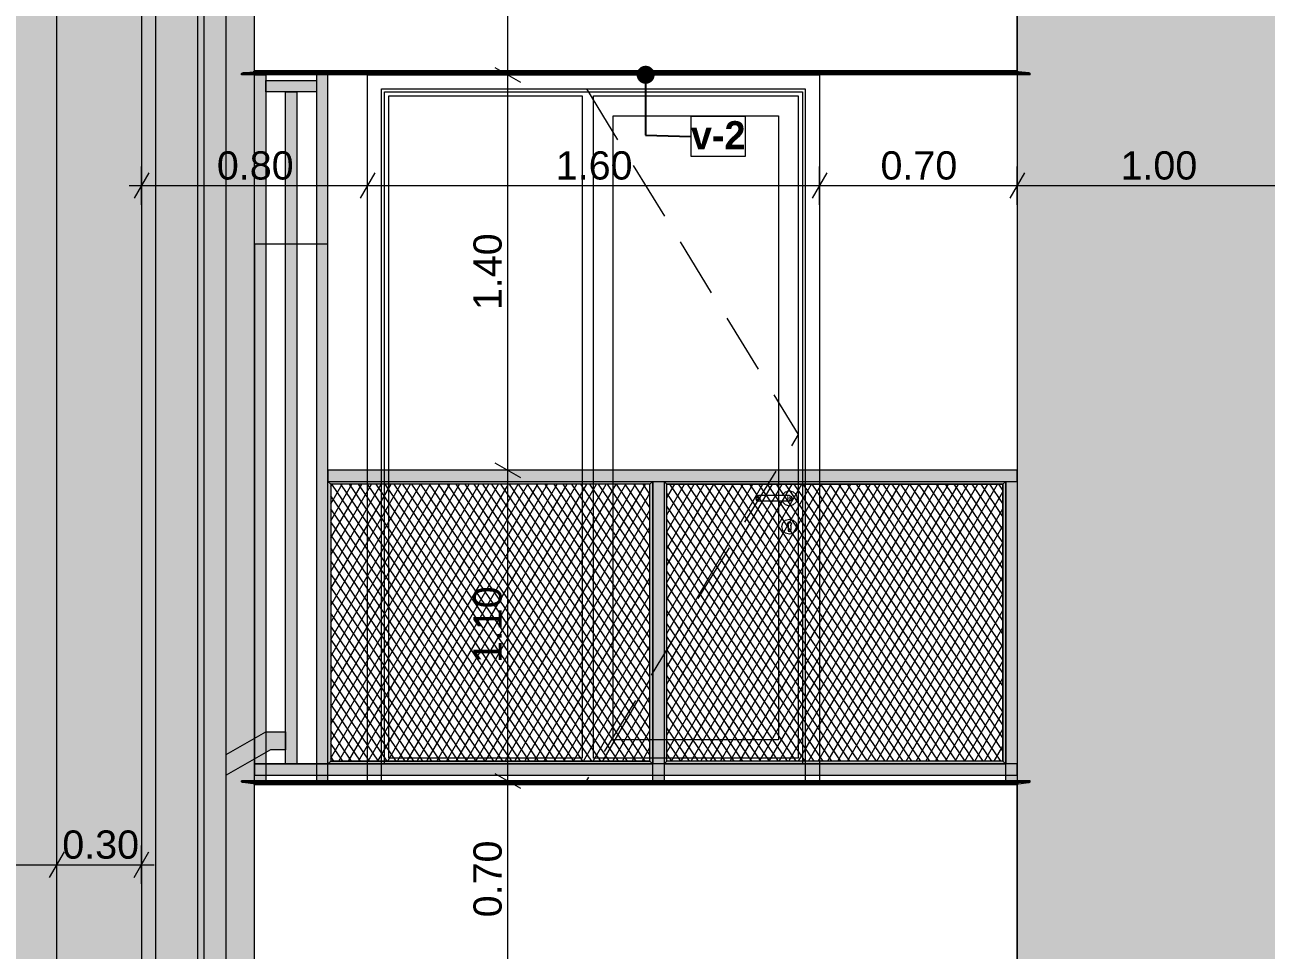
# Model space of a CAD drawing. Header units: millimetres. Extents: x 475206255 to 476720147, y 4620882299 to 4621447368.
# Drawn here: x 475474672 to 475479067, y 4621134145 to 4621137422 of the extents above; entities that cross this region are included whole.
import ezdxf

# ---------------------------------------------------------------- set-up
doc = ezdxf.new("R2010")
doc.units = ezdxf.units.MM
doc.header["$MEASUREMENT"] = 0
doc.set_wipeout_variables(frame=1)
doc.linetypes.add('Hidden Line', pattern=[317.5, 211.666667, -105.833333])
for name, color, linetype, lineweight in [('0_Pen_No__250_Pen_No__255', 255, 'Continuous', 0), ('0_Pen_No__250_Pen_No__7', 7, 'Continuous', 0), ('2D Drafting - General_Pen_No__7_Pen_No__7', 7, 'Continuous', 0), ('Dimensioning - General_Pen_No__142', 142, 'Continuous', 0), ('New_2D Drafting - General_Pen_No__30_Pen_No__9_Pen_No__9_Pen_No__253', 252, 'Continuous', 0), ('New_2D Drafting - General_Pen_No__30_Pen_No__9_Pen_No__9_Pen_No__255', 255, 'Continuous', 0), ('New_2D Drafting - General_Pen_No__30_Pen_No__9_Pen_No__9_Pen_No__7', 7, 'Continuous', 0), ('New_2D Drafting - General_Pen_No__4', 7, 'Continuous', 0), ('New_2D Drafting - General_Pen_No__7', 7, 'Continuous', 0), ('New_Annotation - Label_Pen_No__1', 1, 'Continuous', 0), ('New_Structural - Bearing_Pen_No__250', 7, 'Continuous', 0), ('Structural - Bearing_Pen_No__250', 7, 'Continuous', 0), ('zoma_Pen_No__142', 142, 'Continuous', 0)]:
    doc.layers.add(name, color=color, linetype=linetype, lineweight=lineweight)
doc.layers.add('Dimensioning - General', color=7, linetype='Continuous')
doc.layers.add('zoma', color=7, linetype='Continuous')
doc.layers.add('New_2D Drafting - General_Pen_No__254', color=7, linetype='Continuous', lineweight=0, true_color=0xcccccc)
doc.styles.add('GENERATED_STYLE_2', font='arial.ttf')
doc.styles.add('GENERATED_STYLE_5', font='')
doc.styles.get('GENERATED_STYLE_5').set_extended_font_data('Avaza', bold=True)
doc.dimstyles.new('GENERATED_STYLE__1', dxfattribs={"dimtxt": 100, "dimasz": 68.640772, "dimexe": 0.18, "dimexo": 0.0625, "dimgap": 0, "dimtad": 1, "dimlfac": 0.001, "dimzin": 0, "dimdsep": 46, "dimtxsty": 'GENERATED_STYLE_2', "dimblk": 'ARROWHEAD_2', "dimblk1": 'ARROWHEAD_2', "dimblk2": 'ARROWHEAD_2', "dimcen": 0.09, "dimse1": 1, "dimse2": 1, "dimclrd": 142, "dimclre": 142, "dimclrt": 142, "dimadec": 0, "dimazin": 0, "dimtfac": 1, "dimtdec": 4, "dimtmove": 0, "dimatfit": 3, "dimfxl": 1, "dimtolj": 1, "dimtzin": 0, "dimarcsym": 0})
doc.dimstyles.new('GENERATED_STYLE__18', dxfattribs={"dimtxt": 100, "dimasz": 68.640772, "dimexe": 0.18, "dimexo": 0.0625, "dimgap": 0, "dimtad": 1, "dimtih": 1, "dimtoh": 1, "dimlfac": 0.001, "dimzin": 0, "dimdsep": 46, "dimtxsty": 'GENERATED_STYLE_2', "dimblk": 'ARROWHEAD_2', "dimblk1": 'ARROWHEAD_2', "dimblk2": 'ARROWHEAD_2', "dimcen": 0.09, "dimse1": 1, "dimse2": 1, "dimclrd": 142, "dimclre": 142, "dimclrt": 142, "dimadec": 0, "dimazin": 0, "dimtfac": 1, "dimtdec": 4, "dimtmove": 0, "dimatfit": 3, "dimfxl": 1, "dimtolj": 1, "dimtzin": 0, "dimarcsym": 0})
doc.dimstyles.new('GENERATED_STYLE__25', dxfattribs={"dimtxt": 200, "dimasz": 64.421331, "dimexe": 0.18, "dimexo": 3, "dimgap": 0, "dimtad": 1, "dimtih": 1, "dimtoh": 1, "dimlfac": 0.001, "dimzin": 0, "dimdsep": 46, "dimtxsty": 'GENERATED_STYLE_2', "dimblk": 'ARROWHEAD_2', "dimblk1": 'ARROWHEAD_2', "dimblk2": 'ARROWHEAD_2', "dimcen": 0.09, "dimclrd": 142, "dimclre": 142, "dimclrt": 142, "dimadec": 0, "dimazin": 0, "dimtfac": 1, "dimtdec": 4, "dimtmove": 2, "dimatfit": 3, "dimfxl": 1, "dimtolj": 1, "dimtzin": 0, "dimarcsym": 0})
doc.dimstyles.new('GENERATED_STYLE__3', dxfattribs={"dimtxt": 200, "dimasz": 64.421331, "dimexe": 0.18, "dimexo": 3, "dimgap": 0, "dimtad": 1, "dimtih": 1, "dimtoh": 1, "dimlfac": 0.001, "dimzin": 0, "dimdsep": 46, "dimtxsty": 'GENERATED_STYLE_2', "dimblk": 'ARROWHEAD_2', "dimblk1": 'ARROWHEAD_2', "dimblk2": 'ARROWHEAD_2', "dimcen": 0.09, "dimclrd": 142, "dimclre": 142, "dimclrt": 142, "dimadec": 0, "dimazin": 0, "dimtfac": 1, "dimtdec": 4, "dimtmove": 0, "dimatfit": 3, "dimfxl": 1, "dimtolj": 1, "dimtzin": 0, "dimarcsym": 0})
doc.dimstyles.new('GENERATED_STYLE__33', dxfattribs={"dimtxt": 0.18, "dimasz": 127.68, "dimexe": 0.18, "dimexo": 0.0625, "dimgap": 0, "dimtad": 0, "dimtih": 1, "dimtoh": 1, "dimdec": 4, "dimzin": 0, "dimdsep": 46, "dimcen": 0.09, "dimadec": 0, "dimazin": 0, "dimtfac": 1, "dimtdec": 4, "dimtmove": 0, "dimatfit": 3, "dimldrblk": 'ARROWHEAD_11', "dimfxl": 1, "dimtolj": 1, "dimtzin": 0, "dimarcsym": 0})
doc.dimstyles.new('GENERATED_STYLE__35', dxfattribs={"dimtxt": 100, "dimasz": 68.640772, "dimexe": 0.18, "dimexo": 0.0625, "dimgap": 0, "dimtad": 1, "dimtih": 1, "dimtoh": 1, "dimlfac": 0.001, "dimzin": 0, "dimdsep": 46, "dimtxsty": 'GENERATED_STYLE_2', "dimblk": 'ARROWHEAD_2', "dimblk1": 'ARROWHEAD_2', "dimblk2": 'ARROWHEAD_2', "dimcen": 0.09, "dimse1": 1, "dimse2": 1, "dimclrd": 142, "dimclre": 142, "dimclrt": 142, "dimadec": 0, "dimazin": 0, "dimtfac": 1, "dimtdec": 4, "dimtmove": 2, "dimatfit": 3, "dimfxl": 1, "dimtolj": 1, "dimtzin": 0, "dimarcsym": 0})
pattern_1 = [(0, (475826095.757, 4621095193.19), (0, 66.64), []), (90, (475826095.76, 4621095193.2), (-244.8, 0), [66.64, -66.64]), (90, (475826218.16, 4621095259.83), (-244.8, 0), [66.64, -66.64])]
pattern_2 = [(60, (475826095.757, 4621095193.19), (-25.980762, 15), []), (124.306619, (475826095.757, 4621095193.19), (23.8156986, 11.25), [])]

# ---------------------------------------------------------------- blocks, each defined once
blk = doc.blocks.new('*D577', base_point=(475826095.8, 4621095193.2))
at = {"layer": 'Dimensioning - General_Pen_No__142', "color": 142, "linetype": 'Continuous', "lineweight": 0, "transparency": 16777216}
for p, q in [((475483310.4, 4621134770.9), (475483400.7, 4621134718.8)), ((475483423.3, 4621134744.9), (475483287.8, 4621134744.9)), ((475483355.6, 4621134044.9), (475483355.6, 4621134744.9)), ((475483310.4, 4621134070.9), (475483400.7, 4621134018.8)), ((475483423.3, 4621134044.9), (475483287.8, 4621134044.9))]:
    blk.add_line(p, q, dxfattribs=at)
at = {"layer": 'Dimensioning - General_Pen_No__142', "color": 142, "lineweight": 0, "transparency": 16777216, "insert": (475483335.6, 4621134261.4), "char_height": 100, "attachment_point": 7, "rotation": 90, "style": 'GENERATED_STYLE_2'}
blk.add_mtext('\\A1;{\\pql;\\fArial|b0|i0|c204|p0;\\W1.000000;0.70}', dxfattribs=at)
blk = doc.blocks.new('ARROWHEAD_2')
at = {"color": 0, "linetype": 'Continuous', "lineweight": 0}
for p, q in [((-0.378, -0.655), (0.378, 0.655)), ((0, 0), (-1, 0))]:
    blk.add_line(p, q, dxfattribs=at)
blk = doc.blocks.new('*D578', base_point=(475826095.8, 4621095193.2))
at = {"layer": 'Dimensioning - General_Pen_No__142', "color": 142, "linetype": 'Continuous', "lineweight": 0, "transparency": 16777216}
for p, q in [((475483310.4, 4621137270.9), (475483400.7, 4621137218.8)), ((475483423.3, 4621137244.9), (475483287.8, 4621137244.9)), ((475483355.6, 4621134744.9), (475483355.6, 4621137244.9)), ((475483310.4, 4621134770.9), (475483400.7, 4621134718.8)), ((475483423.3, 4621134744.9), (475483287.8, 4621134744.9))]:
    blk.add_line(p, q, dxfattribs=at)
at = {"layer": 'Dimensioning - General_Pen_No__142', "color": 142, "lineweight": 0, "transparency": 16777216, "insert": (475483335.6, 4621135861.4), "char_height": 100, "attachment_point": 7, "rotation": 90, "style": 'GENERATED_STYLE_2'}
blk.add_mtext('\\A1;{\\pql;\\fArial|b0|i0|c204|p0;\\W1.000000;2.50}', dxfattribs=at)
blk = doc.blocks.new('*D579', base_point=(475826095.8, 4621095193.2))
at = {"layer": 'Dimensioning - General_Pen_No__142', "color": 142, "linetype": 'Continuous', "lineweight": 0, "transparency": 16777216}
for p, q in [((475483423.3, 4621137944.9), (475483287.8, 4621137944.9)), ((475483310.4, 4621137970.9), (475483400.7, 4621137918.8)), ((475483355.6, 4621137244.9), (475483355.6, 4621137944.9)), ((475483310.4, 4621137270.9), (475483400.7, 4621137218.8)), ((475483423.3, 4621137244.9), (475483287.8, 4621137244.9))]:
    blk.add_line(p, q, dxfattribs=at)
at = {"layer": 'Dimensioning - General_Pen_No__142', "color": 142, "lineweight": 0, "transparency": 16777216, "insert": (475483335.6, 4621137461.4), "char_height": 100, "attachment_point": 7, "rotation": 90, "style": 'GENERATED_STYLE_2'}
blk.add_mtext('\\A1;{\\pql;\\fArial|b0|i0|c204|p0;\\W1.000000;0.70}', dxfattribs=at)
blk = doc.blocks.new('*D1548', base_point=(475826095.8, 4621095193.2))
at = {"layer": 'zoma_Pen_No__142', "color": 142, "linetype": 'Continuous', "lineweight": 0, "transparency": 16777216}
for p, q in [((475474384.6, 4621128706.2), (475474384.6, 4621128833.3)), ((475474784.6, 4621128706.2), (475474784.6, 4621128833.3)), ((475474409, 4621128812.1), (475474360.1, 4621128727.4)), ((475474809, 4621128812.1), (475474760.1, 4621128727.4)), ((475474384.6, 4621128769.8), (475474784.6, 4621128769.8))]:
    blk.add_line(p, q, dxfattribs=at)
at = {"layer": 'zoma_Pen_No__142', "color": 142, "lineweight": 0, "transparency": 16777216, "insert": (475474667.7, 4621128866.9), "char_height": 200, "attachment_point": 7, "style": 'GENERATED_STYLE_2'}
blk.add_mtext('\\A1;{\\pql;\\fArial|b0|i0|c204|p0;\\W1.000000;0.30}', dxfattribs=at)
blk = doc.blocks.new('*D1549', base_point=(475826095.8, 4621095193.2))
at = {"layer": 'zoma_Pen_No__142', "color": 142, "linetype": 'Continuous', "lineweight": 0, "transparency": 16777216}
for p, q in [((475474784.6, 4621128706.2), (475474784.6, 4621128833.3)), ((475475084.6, 4621128706.2), (475475084.6, 4621128833.3)), ((475474809, 4621128812.1), (475474760.1, 4621128727.4)), ((475475109, 4621128812.1), (475475060.1, 4621128727.4)), ((475474784.6, 4621128769.8), (475475084.6, 4621128769.8))]:
    blk.add_line(p, q, dxfattribs=at)
blk = doc.blocks.new('*D1550', base_point=(475826095.8, 4621095193.2))
at = {"layer": 'zoma_Pen_No__142', "color": 142, "linetype": 'Continuous', "lineweight": 0, "transparency": 16777216}
for p, q in [((475475084.6, 4621128706.2), (475475084.6, 4621128833.3)), ((475475484.6, 4621128706.2), (475475484.6, 4621128833.3)), ((475475109, 4621128812.1), (475475060.1, 4621128727.4)), ((475475509.1, 4621128812.1), (475475460.2, 4621128727.4)), ((475475084.6, 4621128769.8), (475475484.6, 4621128769.8))]:
    blk.add_line(p, q, dxfattribs=at)
blk = doc.blocks.new('*D1551', base_point=(475826095.8, 4621095193.2))
at = {"layer": 'zoma_Pen_No__142', "color": 142, "linetype": 'Continuous', "lineweight": 0, "transparency": 16777216}
for p, q in [((475475484.6, 4621128706.2), (475475484.6, 4621128833.3)), ((475481584.6, 4621128706.2), (475481584.6, 4621128833.3)), ((475475509.1, 4621128812.1), (475475460.2, 4621128727.4)), ((475481609.1, 4621128812.1), (475481560.2, 4621128727.4)), ((475475484.6, 4621128769.8), (475481584.6, 4621128769.8))]:
    blk.add_line(p, q, dxfattribs=at)
at = {"layer": 'zoma_Pen_No__142', "color": 142, "lineweight": 0, "transparency": 16777216, "char_height": 200, "attachment_point": 7, "style": 'GENERATED_STYLE_2'}
for s, insert in [('\\A1;{\\pql;\\fArial|b0|i0|c204|p0;\\W1.000000;0.40}', (475475509.1, 4621128809.8)), ('\\A1;{\\pql;\\fArial|b0|i0|c204|p0;\\W1.000000;6.10}', (475478267.7, 4621128809.8)), ('\\A1;{\\pql;\\fArial|b0|i0|c204|p0;\\W1.000000;0.40}', (475481026.3, 4621128809.8))]:
    blk.add_mtext(s, dxfattribs=dict(at, insert=insert))
blk = doc.blocks.new('ARROWHEAD_11')
at = {"color": 0, "linetype": 'Continuous', "lineweight": 0}
blk.add_line((0, 0), (-1, 0), dxfattribs=at)
at = {"color": 0, "linetype": 'Continuous', "lineweight": 0, "const_width": 0.25, "flags": 128}
blk.add_lwpolyline([(-0.125, 0, 1), (0.125, 0, 1)], format="xyb", close=True, dxfattribs=at)
blk = doc.blocks.new('*D1926', base_point=(475826095.8, 4621095193.2))
at = {"layer": 'Dimensioning - General_Pen_No__142', "color": 142, "linetype": 'Continuous', "lineweight": 0, "transparency": 16777216}
for p, q in [((475474184.4, 4621134380), (475474184.4, 4621134515.4)), ((475474784.4, 4621134380), (475474784.4, 4621134515.4)), ((475474210.5, 4621134492.8), (475474158.3, 4621134402.5)), ((475474810.5, 4621134492.8), (475474758.3, 4621134402.5)), ((475474184.4, 4621134447.7), (475474784.4, 4621134447.7))]:
    blk.add_line(p, q, dxfattribs=at)
at = {"layer": 'Dimensioning - General_Pen_No__142', "color": 142, "lineweight": 0, "transparency": 16777216, "insert": (475474350.9, 4621134467.7), "char_height": 100, "attachment_point": 7, "style": 'GENERATED_STYLE_2'}
blk.add_mtext('\\A1;{\\pql;\\fArial|b0|i0|c204|p0;\\W1.000000;0.60}', dxfattribs=at)
blk = doc.blocks.new('*D1927', base_point=(475826095.8, 4621095193.2))
at = {"layer": 'Dimensioning - General_Pen_No__142', "color": 142, "linetype": 'Continuous', "lineweight": 0, "transparency": 16777216}
for p, q in [((475474784.4, 4621134380), (475474784.4, 4621134515.4)), ((475475085, 4621134380), (475475085, 4621134515.4)), ((475474810.5, 4621134492.8), (475474758.3, 4621134402.5)), ((475475058.9, 4621134402.5), (475475111, 4621134492.8)), ((475474784.4, 4621134447.7), (475475085, 4621134447.7)), ((475475085, 4621134447.7), (475475129.1, 4621134447.7))]:
    blk.add_line(p, q, dxfattribs=at)
at = {"layer": 'Dimensioning - General_Pen_No__142', "color": 142, "lineweight": 0, "transparency": 16777216, "insert": (475474804.2, 4621134467.7), "char_height": 100, "attachment_point": 7, "style": 'GENERATED_STYLE_2'}
blk.add_mtext('\\A1;{\\pql;\\fArial|b0|i0|c204|p0;\\W1.000000;0.30}', dxfattribs=at)
blk = doc.blocks.new('*D1954', base_point=(475826095.8, 4621095193.2))
at = {"layer": 'Dimensioning - General_Pen_No__142', "color": 142, "linetype": 'Continuous', "lineweight": 0, "transparency": 16777216}
for p, q in [((475476336.4, 4621134771), (475476426.7, 4621134718.8)), ((475476449.3, 4621134744.9), (475476313.8, 4621134744.9)), ((475476381.5, 4621134044.9), (475476381.5, 4621134744.9)), ((475476336.4, 4621134071), (475476426.7, 4621134018.9)), ((475476449.3, 4621134044.9), (475476313.8, 4621134044.9))]:
    blk.add_line(p, q, dxfattribs=at)
at = {"layer": 'Dimensioning - General_Pen_No__142', "color": 142, "lineweight": 0, "transparency": 16777216, "insert": (475476361.5, 4621134261.5), "char_height": 100, "attachment_point": 7, "rotation": 90, "style": 'GENERATED_STYLE_2'}
blk.add_mtext('\\A1;{\\pql;\\fArial|b0|i0|c204|p0;\\W1.000000;0.70}', dxfattribs=at)
blk = doc.blocks.new('*D1955', base_point=(475826095.8, 4621095193.2))
at = {"layer": 'Dimensioning - General_Pen_No__142', "color": 142, "linetype": 'Continuous', "lineweight": 0, "transparency": 16777216}
for p, q in [((475476336.4, 4621135871), (475476426.7, 4621135818.9)), ((475476449.3, 4621135844.9), (475476313.8, 4621135844.9)), ((475476381.5, 4621134744.9), (475476381.5, 4621135844.9)), ((475476336.4, 4621134771), (475476426.7, 4621134718.8)), ((475476449.3, 4621134744.9), (475476313.8, 4621134744.9))]:
    blk.add_line(p, q, dxfattribs=at)
at = {"layer": 'Dimensioning - General_Pen_No__142', "color": 142, "lineweight": 0, "transparency": 16777216, "insert": (475476361.5, 4621135161.5), "char_height": 100, "attachment_point": 7, "rotation": 90, "style": 'GENERATED_STYLE_2'}
blk.add_mtext('\\A1;{\\pql;\\fArial|b0|i0|c204|p0;\\W1.000000;1.10}', dxfattribs=at)
blk = doc.blocks.new('*D1956', base_point=(475826095.8, 4621095193.2))
at = {"layer": 'Dimensioning - General_Pen_No__142', "color": 142, "linetype": 'Continuous', "lineweight": 0, "transparency": 16777216}
for p, q in [((475476336.4, 4621137271), (475476426.7, 4621137218.9)), ((475476449.3, 4621137244.9), (475476313.8, 4621137244.9)), ((475476381.5, 4621135844.9), (475476381.5, 4621137244.9)), ((475476336.4, 4621135871), (475476426.7, 4621135818.9)), ((475476449.3, 4621135844.9), (475476313.8, 4621135844.9))]:
    blk.add_line(p, q, dxfattribs=at)
at = {"layer": 'Dimensioning - General_Pen_No__142', "color": 142, "lineweight": 0, "transparency": 16777216, "insert": (475476361.5, 4621136411.5), "char_height": 100, "attachment_point": 7, "rotation": 90, "style": 'GENERATED_STYLE_2'}
blk.add_mtext('\\A1;{\\pql;\\fArial|b0|i0|c204|p0;\\W1.000000;1.40}', dxfattribs=at)
blk = doc.blocks.new('*D1957', base_point=(475826095.8, 4621095193.2))
at = {"layer": 'Dimensioning - General_Pen_No__142', "color": 142, "linetype": 'Continuous', "lineweight": 0, "transparency": 16777216}
for p, q in [((475476449.3, 4621137944.9), (475476313.8, 4621137944.9)), ((475476336.4, 4621137971), (475476426.7, 4621137918.8)), ((475476381.5, 4621137244.9), (475476381.5, 4621137944.9)), ((475476336.4, 4621137271), (475476426.7, 4621137218.9)), ((475476449.3, 4621137244.9), (475476313.8, 4621137244.9))]:
    blk.add_line(p, q, dxfattribs=at)
at = {"layer": 'Dimensioning - General_Pen_No__142', "color": 142, "lineweight": 0, "transparency": 16777216, "insert": (475476361.5, 4621137461.5), "char_height": 100, "attachment_point": 7, "rotation": 90, "style": 'GENERATED_STYLE_2'}
blk.add_mtext('\\A1;{\\pql;\\fArial|b0|i0|c204|p0;\\W1.000000;0.70}', dxfattribs=at)
blk = doc.blocks.new('*D2481', base_point=(475826095.8, 4621095193.2))
at = {"layer": 'Dimensioning - General_Pen_No__142', "color": 142, "linetype": 'Continuous', "lineweight": 0, "transparency": 16777216}
for p, q in [((475475085, 4621136784.8), (475475085, 4621136920.3)), ((475475885.1, 4621136784.8), (475475885.1, 4621136920.3)), ((475475111.1, 4621136897.7), (475475058.9, 4621136807.4)), ((475475911.2, 4621136897.7), (475475859.1, 4621136807.4)), ((475475040.8, 4621136852.5), (475475085, 4621136852.5)), ((475475085, 4621136852.5), (475475885.1, 4621136852.5))]:
    blk.add_line(p, q, dxfattribs=at)
at = {"layer": 'Dimensioning - General_Pen_No__142', "color": 142, "lineweight": 0, "transparency": 16777216, "insert": (475475351.6, 4621136872.5), "char_height": 100, "attachment_point": 7, "style": 'GENERATED_STYLE_2'}
blk.add_mtext('\\A1;{\\pql;\\fArial|b0|i0|c204|p0;\\W1.000000;0.80}', dxfattribs=at)
blk = doc.blocks.new('*D2482', base_point=(475826095.8, 4621095193.2))
at = {"layer": 'Dimensioning - General_Pen_No__142', "color": 142, "linetype": 'Continuous', "lineweight": 0, "transparency": 16777216}
for p, q in [((475475885.1, 4621136784.8), (475475885.1, 4621136920.3)), ((475477485.1, 4621136784.8), (475477485.1, 4621136920.3)), ((475475911.2, 4621136897.7), (475475859.1, 4621136807.4)), ((475477511.2, 4621136897.7), (475477459.1, 4621136807.4)), ((475475885.1, 4621136852.5), (475477485.1, 4621136852.5))]:
    blk.add_line(p, q, dxfattribs=at)
at = {"layer": 'Dimensioning - General_Pen_No__142', "color": 142, "lineweight": 0, "transparency": 16777216, "insert": (475476551.7, 4621136872.5), "char_height": 100, "attachment_point": 7, "style": 'GENERATED_STYLE_2'}
blk.add_mtext('\\A1;{\\pql;\\fArial|b0|i0|c204|p0;\\W1.000000;1.60}', dxfattribs=at)
blk = doc.blocks.new('*D2483', base_point=(475826095.8, 4621095193.2))
at = {"layer": 'Dimensioning - General_Pen_No__142', "color": 142, "linetype": 'Continuous', "lineweight": 0, "transparency": 16777216}
for p, q in [((475477485.1, 4621136784.8), (475477485.1, 4621136920.3)), ((475478185.2, 4621136784.8), (475478185.2, 4621136920.3)), ((475477511.2, 4621136897.7), (475477459.1, 4621136807.4)), ((475478211.2, 4621136897.7), (475478159.1, 4621136807.4)), ((475477485.1, 4621136852.5), (475478185.2, 4621136852.5))]:
    blk.add_line(p, q, dxfattribs=at)
at = {"layer": 'Dimensioning - General_Pen_No__142', "color": 142, "lineweight": 0, "transparency": 16777216, "insert": (475477701.7, 4621136872.5), "char_height": 100, "attachment_point": 7, "style": 'GENERATED_STYLE_2'}
blk.add_mtext('\\A1;{\\pql;\\fArial|b0|i0|c204|p0;\\W1.000000;0.70}', dxfattribs=at)
blk = doc.blocks.new('*D2484', base_point=(475826095.8, 4621095193.2))
at = {"layer": 'Dimensioning - General_Pen_No__142', "color": 142, "linetype": 'Continuous', "lineweight": 0, "transparency": 16777216}
for p, q in [((475478185.2, 4621136784.8), (475478185.2, 4621136920.3)), ((475479184.8, 4621136784.8), (475479184.8, 4621136920.3)), ((475478211.2, 4621136897.7), (475478159.1, 4621136807.4)), ((475479210.9, 4621136897.7), (475479158.7, 4621136807.4)), ((475478185.2, 4621136852.5), (475479184.8, 4621136852.5))]:
    blk.add_line(p, q, dxfattribs=at)
at = {"layer": 'Dimensioning - General_Pen_No__142', "color": 142, "lineweight": 0, "transparency": 16777216, "insert": (475478551.5, 4621136872.5), "char_height": 100, "attachment_point": 7, "style": 'GENERATED_STYLE_2'}
blk.add_mtext('\\A1;{\\pql;\\fArial|b0|i0|c204|p0;\\W1.000000;1.00}', dxfattribs=at)

msp = doc.modelspace()

# ---------------------------------------------------------------- hatches: boundary and pattern name
at = {"layer": '0_Pen_No__250_Pen_No__255', "linetype": 'Continuous', "lineweight": 0, "true_color": 0x3f3f3f}
for points in [[(475475304.881, 4621131444.865), (475475384.881, 4621131444.865), (475475384.881, 4621141237.916), (475475304.881, 4621141237.916)], [(475475384.881, 4621134764.412), (475475384.881, 4621134837.916), (475475524.881, 4621134918.828), (475475594.881, 4621134918.828), (475475594.881, 4621134854.828), (475475541.325, 4621134854.828)]]:
    msp.add_hatch(color=250, dxfattribs=at).paths.add_polyline_path(points)
at = {"layer": 'New_2D Drafting - General_Pen_No__254', "linetype": 'Continuous', "lineweight": 0, "true_color": 0x999999}
msp.add_hatch(color=253, dxfattribs=at).paths.add_polyline_path([(475475084.96, 4621131444.865), (475474784.805, 4621131444.865), (475474784.805, 4621144744.467), (475475084.96, 4621144744.467)])
at = {"layer": 'New_2D Drafting - General_Pen_No__30_Pen_No__9_Pen_No__9_Pen_No__253', "linetype": 'Continuous', "lineweight": 0}
h = msp.add_hatch(dxfattribs=at)
h.set_pattern_fill('BRICK___RUNNING_BOND', color=252, style=0, pattern_type=2)
h.set_pattern_definition(pattern_1)
h.paths.add_polyline_path([(475468284.453, 4621132544.873), (475468284.453, 4621132444.873), (475474784.805, 4621132444.873), (475474784.805, 4621145744.467), (475468284.453, 4621145744.467)])
h.paths.add_polyline_path([(475470833.669, 4621141864.899), (475469033.669, 4621141864.899), (475469033.669, 4621142144.899), (475469134.703, 4621142144.899), (475469134.703, 4621144644.905), (475470734.703, 4621144644.905), (475470734.703, 4621142144.899), (475470833.669, 4621142144.899)], flags=0)
h.paths.add_polyline_path([(475469033.669, 4621135744.899), (475469033.669, 4621135464.899), (475469134.703, 4621135464.899), (475470734.703, 4621135464.899), (475470833.669, 4621135464.899), (475470833.669, 4621135744.899), (475470734.703, 4621135744.899), (475470734.703, 4621138244.91), (475469134.703, 4621138244.91), (475469134.703, 4621135744.899)], flags=0)
h.paths.add_polyline_path([(475469134.703, 4621138664.899), (475470734.703, 4621138664.899), (475470833.669, 4621138664.899), (475470833.669, 4621138944.899), (475470734.703, 4621138944.899), (475470734.703, 4621141444.911), (475469134.703, 4621141444.911), (475469134.703, 4621138944.899), (475469033.669, 4621138944.899), (475469033.669, 4621138664.899)], flags=0)
h.paths.add_polyline_path([(475469080.654, 4621135044.91), (475469080.654, 4621133444.91), (475470680.654, 4621133444.91), (475470680.654, 4621135044.91)], flags=0)
h.paths.add_polyline_path([(475471684.228, 4621145344.917), (475474384.884, 4621145344.917), (475474384.884, 4621133644.895), (475471684.228, 4621133644.895)], flags=0)
h = msp.add_hatch(dxfattribs=at)
h.set_pattern_fill('BRICK___RUNNING_BOND', color=252, style=0, pattern_type=2)
h.set_pattern_definition(pattern_1)
h.paths.add_polyline_path([(475481584.934, 4621144744.467), (475475084.96, 4621144744.467), (475475084.96, 4621131444.865), (475478185.159, 4621131444.865), (475481584.934, 4621131444.865)])
h.paths.add_polyline_path([(475475484.806, 4621132644.895), (475475484.806, 4621144344.917), (475478185.159, 4621144344.917), (475478185.159, 4621132644.895)], flags=0)
h.paths.add_polyline_path([(475479184.799, 4621140444.923), (475479184.799, 4621138844.923), (475480784.799, 4621138844.923), (475480784.799, 4621140444.923)], flags=0)
h.paths.add_polyline_path([(475480784.799, 4621132444.91), (475480784.799, 4621134044.91), (475479184.799, 4621134044.91), (475479184.799, 4621132444.91)], flags=0)
h.paths.add_polyline_path([(475479184.799, 4621137244.923), (475479184.799, 4621135644.923), (475480784.799, 4621135644.923), (475480784.799, 4621137244.923)], flags=0)
h.paths.add_polyline_path([(475480784.799, 4621142044.923), (475480784.799, 4621143644.923), (475479184.799, 4621143644.923), (475479184.799, 4621142044.923)], flags=0)
at = {"layer": 'New_2D Drafting - General_Pen_No__30_Pen_No__9_Pen_No__9_Pen_No__255', "linetype": 'Continuous', "lineweight": 0}
for points in [[(475475284.558, 4621144044.664), (475475134.558, 4621144044.664), (475475134.571, 4621131444.865), (475475284.571, 4621131444.865)], [(475475524.881, 4621137244.923), (475475524.881, 4621134744.917), (475475484.881, 4621134744.917), (475475484.881, 4621137244.923)], [(475475744.881, 4621137244.911), (475475704.881, 4621137244.911), (475475704.881, 4621134744.917), (475475744.881, 4621134744.917)], [(475475704.881, 4621137224.911), (475475704.881, 4621137184.824), (475475524.881, 4621137184.824), (475475524.881, 4621137224.911)], [(475475634.881, 4621137184.824), (475475634.881, 4621134804.943), (475475594.881, 4621134804.943), (475475594.881, 4621137184.824)], [(475478185.135, 4621135804.945), (475478185.135, 4621135844.945), (475475744.881, 4621135844.945), (475475744.881, 4621135804.945)], [(475475754.968, 4621135794.945), (475475744.881, 4621135804.945), (475476895.135, 4621135804.945), (475476885.135, 4621135794.945)], [(475475744.881, 4621135804.945), (475475754.968, 4621135794.945), (475475754.968, 4621134814.917), (475475744.881, 4621134804.943)], [(475476895.135, 4621134804.943), (475476885.135, 4621134814.943), (475476885.135, 4621135794.971), (475476895.135, 4621135804.971)], [(475476935.135, 4621134744.917), (475476895.135, 4621134744.917), (475476895.135, 4621135804.945), (475476935.135, 4621135804.945)], [(475476935.135, 4621134804.917), (475476945.135, 4621134814.917), (475476945.135, 4621135794.945), (475476935.135, 4621135804.945)], [(475476945.135, 4621135794.945), (475476935.135, 4621135804.945), (475478145.135, 4621135804.945), (475478135.135, 4621135794.945)], [(475478145.135, 4621134804.917), (475478135.135, 4621134814.917), (475478135.135, 4621135794.945), (475478145.135, 4621135804.945)], [(475478185.135, 4621134744.951), (475478145.135, 4621134744.951), (475478145.135, 4621135804.945), (475478185.135, 4621135804.945)], [(475475754.947, 4621134814.929), (475475744.848, 4621134804.943), (475476895.109, 4621134804.943), (475476885.102, 4621134814.95)], [(475476945.161, 4621134814.943), (475476935.161, 4621134804.943), (475478145.135, 4621134804.943), (475478135.135, 4621134814.943)], [(475478185.135, 4621134764.943), (475478185.135, 4621134804.943), (475475484.881, 4621134804.943), (475475484.881, 4621134764.943)]]:
    msp.add_hatch(color=255, dxfattribs=at).paths.add_polyline_path(points)
at = {"layer": 'New_2D Drafting - General_Pen_No__7', "linetype": 'Continuous', "lineweight": 0}
h = msp.add_hatch(dxfattribs=at)
h.set_pattern_fill('BATT_INSULATION', style=0, pattern_type=2)
h.set_pattern_definition(pattern_2)
h.paths.add_polyline_path([(475476885.135, 4621135794.945), (475475754.968, 4621135794.945), (475475754.968, 4621134814.95), (475476885.135, 4621134814.95)])
h = msp.add_hatch(dxfattribs=at)
h.set_pattern_fill('BATT_INSULATION', style=0, pattern_type=2)
h.set_pattern_definition(pattern_2)
h.paths.add_polyline_path([(475478135.135, 4621134814.943), (475476945.135, 4621134814.943), (475476945.135, 4621135794.945), (475478135.135, 4621135794.945)])

# ---------------------------------------------------------------- linework, layer by layer
at = {"layer": '0_Pen_No__250_Pen_No__7', "color": 7, "linetype": 'Continuous', "lineweight": 0, "flags": 128}
for points in [[(475475304.881, 4621131444.865), (475475384.881, 4621131444.865), (475475384.881, 4621141237.916), (475475304.881, 4621141237.916)], [(475475384.881, 4621134764.412), (475475384.881, 4621134837.916), (475475524.881, 4621134918.828), (475475594.881, 4621134918.828), (475475594.881, 4621134854.828), (475475541.325, 4621134854.828)]]:
    msp.add_lwpolyline(points, close=True, dxfattribs=at)
at = {"layer": '2D Drafting - General_Pen_No__7_Pen_No__7', "color": 7, "linetype": 'Continuous', "lineweight": 0, "flags": 128}
for points in [[(475477481.008, 4621134744.911), (475475885.125, 4621134744.916), (475475885.133, 4621137244.916), (475477485.133, 4621137244.911)], [(475477485.133, 4621137244.911), (475477485.125, 4621134744.911), (475477481.008, 4621134744.911)]]:
    msp.add_lwpolyline(points, dxfattribs=at)
for points in [[(475475935.133, 4621137194.915), (475477435.133, 4621137194.91), (475477435.125, 4621134744.911), (475475935.125, 4621134744.918)], [(475475945.133, 4621137184.915), (475477425.133, 4621137184.91), (475477425.125, 4621134804.912), (475475945.125, 4621134804.918)], [(475475960.133, 4621137169.915), (475476645.133, 4621137169.913), (475476645.125, 4621134824.915), (475475960.125, 4621134824.918)], [(475476685.129, 4621137169.913), (475477410.133, 4621137169.91), (475477410.125, 4621134824.913), (475476685.125, 4621134824.915)], [(475476755.133, 4621137099.912), (475477340.133, 4621137099.91), (475477340.125, 4621134889.913), (475476755.125, 4621134889.915)]]:
    msp.add_lwpolyline(points, close=True, dxfattribs=at)
at = {"layer": '2D Drafting - General_Pen_No__7_Pen_No__7', "color": 7, "linetype": 'Hidden Line', "lineweight": 0, "flags": 128}
msp.add_lwpolyline([(475476660.133, 4621137194.913), (475477410.129, 4621135970.787), (475476660.901, 4621134746.198)], dxfattribs=at)
at = {"layer": 'New_2D Drafting - General_Pen_No__30_Pen_No__9_Pen_No__9_Pen_No__7', "color": 7, "linetype": 'Continuous', "lineweight": 0, "flags": 128}
for points in [[(475468284.453, 4621132544.873), (475468284.453, 4621132444.873), (475474784.805, 4621132444.873), (475474784.805, 4621145744.467), (475468284.453, 4621145744.467)], [(475481584.934, 4621144744.467), (475475084.96, 4621144744.467), (475475084.96, 4621131444.865), (475478185.159, 4621131444.865), (475481584.934, 4621131444.865)], [(475475484.806, 4621132644.895), (475475484.806, 4621144344.917), (475478185.159, 4621144344.917), (475478185.159, 4621132644.895)], [(475475284.558, 4621144044.664), (475475134.558, 4621144044.664), (475475134.571, 4621131444.865), (475475284.571, 4621131444.865)], [(475475524.881, 4621137244.923), (475475524.881, 4621134744.917), (475475484.881, 4621134744.917), (475475484.881, 4621137244.923)], [(475475744.881, 4621137244.911), (475475704.881, 4621137244.911), (475475704.881, 4621134744.917), (475475744.881, 4621134744.917)], [(475475704.881, 4621137224.911), (475475704.881, 4621137184.824), (475475524.881, 4621137184.824), (475475524.881, 4621137224.911)], [(475475634.881, 4621137184.824), (475475634.881, 4621134804.943), (475475594.881, 4621134804.943), (475475594.881, 4621137184.824)], [(475475484.881, 4621134804.943), (475475744.881, 4621134804.943), (475475744.881, 4621136644.528), (475475484.881, 4621136644.528)], [(475478185.135, 4621135804.945), (475478185.135, 4621135844.945), (475475744.881, 4621135844.945), (475475744.881, 4621135804.945)], [(475475754.968, 4621135794.945), (475475744.881, 4621135804.945), (475476895.135, 4621135804.945), (475476885.135, 4621135794.945)], [(475475744.881, 4621135804.945), (475475754.968, 4621135794.945), (475475754.968, 4621134814.917), (475475744.881, 4621134804.943)], [(475476895.135, 4621134804.943), (475476885.135, 4621134814.943), (475476885.135, 4621135794.971), (475476895.135, 4621135804.971)], [(475476935.135, 4621134744.917), (475476895.135, 4621134744.917), (475476895.135, 4621135804.945), (475476935.135, 4621135804.945)], [(475476935.135, 4621134804.917), (475476945.135, 4621134814.917), (475476945.135, 4621135794.945), (475476935.135, 4621135804.945)], [(475476945.135, 4621135794.945), (475476935.135, 4621135804.945), (475478145.135, 4621135804.945), (475478135.135, 4621135794.945)], [(475478145.135, 4621134804.917), (475478135.135, 4621134814.917), (475478135.135, 4621135794.945), (475478145.135, 4621135804.945)], [(475478185.135, 4621134744.951), (475478145.135, 4621134744.951), (475478145.135, 4621135804.945), (475478185.135, 4621135804.945)], [(475475754.947, 4621134814.929), (475475744.848, 4621134804.943), (475476895.109, 4621134804.943), (475476885.102, 4621134814.95)], [(475476945.161, 4621134814.943), (475476935.161, 4621134804.943), (475478145.135, 4621134804.943), (475478135.135, 4621134814.943)], [(475478185.135, 4621134764.943), (475478185.135, 4621134804.943), (475475484.881, 4621134804.943), (475475484.881, 4621134764.943)]]:
    msp.add_lwpolyline(points, close=True, dxfattribs=at)
at = {"layer": 'New_2D Drafting - General_Pen_No__4', "color": 7, "linetype": 'Continuous', "lineweight": 0, "flags": 128}
for points in [[(475475084.96, 4621131444.865), (475474784.805, 4621131444.865), (475474784.805, 4621144744.467), (475475084.96, 4621144744.467)], [(475476885.135, 4621135794.945), (475475754.968, 4621135794.945), (475475754.968, 4621134814.95), (475476885.135, 4621134814.95)], [(475478135.135, 4621134814.943), (475476945.135, 4621134814.943), (475476945.135, 4621135794.945), (475478135.135, 4621135794.945)]]:
    msp.add_lwpolyline(points, close=True, dxfattribs=at)
at = {"layer": 'New_Structural - Bearing_Pen_No__250', "color": 7, "linetype": 'Continuous', "lineweight": 0}
for p, q in [((475477262.167, 4621135751.983), (475477259.238, 4621135744.912)), ((475477259.238, 4621135744.912), (475477262.167, 4621135737.841)), ((475477263.719, 4621135751.983), (475477260.96, 4621135744.912)), ((475477260.96, 4621135744.912), (475477263.719, 4621135737.841)), ((475477269.238, 4621135754.912), (475477262.167, 4621135751.983)), ((475477262.167, 4621135737.841), (475477269.238, 4621135734.912)), ((475477268.533, 4621135751.983), (475477266.422, 4621135744.912)), ((475477266.422, 4621135744.912), (475477268.533, 4621135737.841)), ((475477270.38, 4621135754.912), (475477269.238, 4621135754.912)), ((475477270.38, 4621135734.912), (475477269.238, 4621135734.912)), ((475477273.631, 4621135754.912), (475477270.38, 4621135754.912)), ((475477273.631, 4621135734.912), (475477270.38, 4621135734.912)), ((475477278.498, 4621135754.912), (475477273.631, 4621135754.912)), ((475477278.497, 4621135734.912), (475477273.631, 4621135734.912)), ((475477275.739, 4621135751.983), (475477274.596, 4621135744.912)), ((475477274.596, 4621135744.912), (475477275.738, 4621135737.841)), ((475477284.238, 4621135734.912), (475477278.497, 4621135734.912)), ((475477284.238, 4621135754.912), (475477278.498, 4621135754.912)), ((475477364.238, 4621135754.911), (475477284.238, 4621135754.912)), ((475477364.238, 4621135734.911), (475477284.238, 4621135734.912)), ((475477354.917, 4621135754.911), (475477355.855, 4621135758.411)), ((475477355.855, 4621135731.411), (475477354.917, 4621135734.911)), ((475477355.855, 4621135758.411), (475477365.738, 4621135768.294)), ((475477365.738, 4621135721.529), (475477355.855, 4621135731.411)), ((475477369.978, 4621135754.911), (475477364.238, 4621135754.911)), ((475477369.978, 4621135734.911), (475477364.238, 4621135734.911)), ((475477365.738, 4621135768.294), (475477379.238, 4621135771.911)), ((475477374.844, 4621135754.911), (475477369.978, 4621135754.911)), ((475477374.844, 4621135734.911), (475477369.978, 4621135734.911)), ((475477372.737, 4621135751.982), (475477373.88, 4621135744.911)), ((475477373.88, 4621135744.911), (475477372.737, 4621135737.84)), ((475477378.096, 4621135754.911), (475477374.844, 4621135754.911)), ((475477378.096, 4621135734.911), (475477374.844, 4621135734.911)), ((475477379.238, 4621135754.911), (475477378.096, 4621135754.911)), ((475477379.238, 4621135734.911), (475477378.096, 4621135734.911)), ((475477379.238, 4621135771.911), (475477392.738, 4621135768.294)), ((475477379.238, 4621135754.911), (475477386.309, 4621135751.982)), ((475477386.309, 4621135737.84), (475477379.238, 4621135734.911)), ((475477379.942, 4621135751.982), (475477382.054, 4621135744.911)), ((475477382.054, 4621135744.911), (475477379.942, 4621135737.84)), ((475477384.757, 4621135751.982), (475477387.516, 4621135744.911)), ((475477387.516, 4621135744.911), (475477384.757, 4621135737.84)), ((475477386.309, 4621135751.982), (475477389.238, 4621135744.911)), ((475477389.238, 4621135744.911), (475477386.309, 4621135737.84)), ((475477392.738, 4621135768.294), (475477402.62, 4621135758.411)), ((475477402.62, 4621135731.411), (475477392.738, 4621135721.528)), ((475477402.62, 4621135758.411), (475477406.238, 4621135744.911)), ((475477406.238, 4621135744.911), (475477402.62, 4621135731.411)), ((475477379.238, 4621135717.911), (475477365.738, 4621135721.529)), ((475477392.738, 4621135721.528), (475477379.238, 4621135717.911)), ((475477352.237, 4621135644.911), (475477355.855, 4621135658.411)), ((475477355.855, 4621135631.411), (475477352.237, 4621135644.911)), ((475477355.855, 4621135658.411), (475477365.737, 4621135668.294)), ((475477365.737, 4621135668.294), (475477379.238, 4621135671.911)), ((475477372.517, 4621135656.551), (475477371.77, 4621135654.604)), ((475477371.77, 4621135654.604), (475477374.237, 4621135649.311)), ((475477372.517, 4621135656.551), (475477373.862, 4621135660.055)), ((475477379.237, 4621135662.337), (475477373.862, 4621135660.055)), ((475477374.237, 4621135649.311), (475477374.237, 4621135647.798)), ((475477374.237, 4621135647.798), (475477374.237, 4621135644.911)), ((475477374.237, 4621135644.911), (475477374.237, 4621135642.024)), ((475477384.613, 4621135660.055), (475477379.237, 4621135662.337)), ((475477379.238, 4621135671.911), (475477392.737, 4621135668.294)), ((475477384.237, 4621135649.311), (475477386.705, 4621135654.603)), ((475477384.237, 4621135647.798), (475477384.237, 4621135649.311)), ((475477384.237, 4621135647.798), (475477384.237, 4621135644.911)), ((475477384.237, 4621135644.911), (475477384.237, 4621135642.024)), ((475477385.958, 4621135656.551), (475477384.613, 4621135660.055)), ((475477385.958, 4621135656.551), (475477386.705, 4621135654.603)), ((475477392.737, 4621135668.294), (475477402.62, 4621135658.411)), ((475477402.62, 4621135658.411), (475477406.237, 4621135644.911)), ((475477406.237, 4621135644.911), (475477402.62, 4621135631.411)), ((475477365.737, 4621135621.529), (475477355.855, 4621135631.411)), ((475477379.237, 4621135617.911), (475477365.737, 4621135621.529)), ((475477374.237, 4621135642.024), (475477374.237, 4621135636.251)), ((475477374.237, 4621135636.251), (475477374.237, 4621135632.411)), ((475477374.237, 4621135632.411), (475477375.702, 4621135628.876)), ((475477375.702, 4621135628.876), (475477379.237, 4621135627.411)), ((475477379.237, 4621135627.411), (475477382.773, 4621135628.876)), ((475477392.737, 4621135621.528), (475477379.237, 4621135617.911)), ((475477382.773, 4621135628.876), (475477384.237, 4621135632.411)), ((475477384.237, 4621135642.024), (475477384.237, 4621135636.251)), ((475477384.237, 4621135636.251), (475477384.237, 4621135632.411)), ((475477402.62, 4621135631.411), (475477392.737, 4621135621.528))]:
    msp.add_line(p, q, dxfattribs=at)
at = {"layer": 'Structural - Bearing_Pen_No__250', "color": 7, "linetype": 'Continuous', "lineweight": 0}
for p, q in [((475475484.881, 4621137259.336), (475475484.881, 4621137930.522)), ((475478185.538, 4621137259.336), (475478185.538, 4621137930.522)), ((475475438.555, 4621137247.418), (475475438.955, 4621137248.949)), ((475475438.555, 4621137244.923), (475475438.555, 4621137247.418)), ((475478231.864, 4621137247.418), (475475438.555, 4621137247.418)), ((475478231.864, 4621137244.923), (475475438.555, 4621137244.923)), ((475475438.955, 4621137248.949), (475475440.093, 4621137250.246)), ((475475440.093, 4621137250.246), (475475441.796, 4621137251.113)), ((475475441.796, 4621137251.113), (475475443.018, 4621137251.373)), ((475475443.018, 4621137251.373), (475475480.419, 4621137255.363)), ((475478227.401, 4621137251.373), (475475443.018, 4621137251.373)), ((475475480.419, 4621137255.363), (475475481.641, 4621137255.622)), ((475478190, 4621137255.363), (475475480.419, 4621137255.363)), ((475475481.641, 4621137255.622), (475475483.344, 4621137256.489)), ((475475483.344, 4621137256.489), (475475484.482, 4621137257.787)), ((475475484.482, 4621137257.787), (475475484.881, 4621137259.318)), ((475478185.538, 4621137259.318), (475475484.881, 4621137259.318)), ((475478185.937, 4621137257.787), (475478185.538, 4621137259.318)), ((475478187.075, 4621137256.489), (475478185.937, 4621137257.787)), ((475478188.778, 4621137255.622), (475478187.075, 4621137256.489)), ((475478190, 4621137255.363), (475478188.778, 4621137255.622)), ((475478227.401, 4621137251.373), (475478190, 4621137255.363)), ((475478228.623, 4621137251.113), (475478227.401, 4621137251.373)), ((475478230.326, 4621137250.246), (475478228.623, 4621137251.113)), ((475478231.464, 4621137248.949), (475478230.326, 4621137250.246)), ((475478231.864, 4621137247.418), (475478231.464, 4621137248.949)), ((475478231.864, 4621137244.923), (475478231.864, 4621137247.418)), ((475475438.555, 4621134742.422), (475475438.555, 4621134744.917)), ((475478231.864, 4621134744.917), (475475438.555, 4621134744.917)), ((475475438.955, 4621134740.891), (475475438.555, 4621134742.422)), ((475478231.864, 4621134742.422), (475475438.555, 4621134742.422)), ((475475440.093, 4621134739.594), (475475438.955, 4621134740.891)), ((475475441.796, 4621134738.727), (475475440.093, 4621134739.594)), ((475475443.018, 4621134738.467), (475475441.796, 4621134738.727)), ((475475480.419, 4621134734.477), (475475443.018, 4621134738.467)), ((475478227.401, 4621134738.467), (475475443.018, 4621134738.467)), ((475475481.641, 4621134734.218), (475475480.419, 4621134734.477)), ((475478190, 4621134734.477), (475475480.419, 4621134734.477)), ((475475483.344, 4621134733.351), (475475481.641, 4621134734.218)), ((475475484.482, 4621134732.053), (475475483.344, 4621134733.351)), ((475475484.881, 4621134730.522), (475475484.482, 4621134732.053)), ((475475484.881, 4621134059.336), (475475484.881, 4621134730.522)), ((475478185.538, 4621134730.522), (475475484.881, 4621134730.522)), ((475478185.538, 4621134730.522), (475478185.937, 4621134732.053)), ((475478185.538, 4621134059.336), (475478185.538, 4621134730.522)), ((475478185.937, 4621134732.053), (475478187.075, 4621134733.351)), ((475478187.075, 4621134733.351), (475478188.778, 4621134734.218)), ((475478188.778, 4621134734.218), (475478190, 4621134734.477)), ((475478190, 4621134734.477), (475478227.401, 4621134738.467)), ((475478227.401, 4621134738.467), (475478228.623, 4621134738.727)), ((475478228.623, 4621134738.727), (475478230.326, 4621134739.594)), ((475478230.326, 4621134739.594), (475478231.464, 4621134740.891)), ((475478231.464, 4621134740.891), (475478231.864, 4621134742.422)), ((475478231.864, 4621134742.422), (475478231.864, 4621134744.917))]:
    msp.add_line(p, q, dxfattribs=at)

# ---------------------------------------------------------------- dimensions: what is measured, and where the dimension line sits
at = {"layer": 'Dimensioning - General', "color": 142, "linetype": 'Continuous', "lineweight": 0}
for base, p1, p2, dimstyle, picture, middle in [((475479184.799, 4621136852.513), (475478185.159, 4621143298.233), (475479184.799, 4621143644.923), 'GENERATED_STYLE__18', '*D2484', (475478680.977, 4621136922.513)), ((475475885.132, 4621136852.513), (475475084.985, 4621143500.199), (475475885.132, 4621143392.099), 'GENERATED_STYLE__18', '*D2481', (475475481.056, 4621136922.513)), ((475478185.159, 4621136852.513), (475477485.132, 4621143392.099), (475478185.159, 4621143298.233), 'GENERATED_STYLE__18', '*D2483', (475477831.144, 4621136922.513)), ((475474784.402, 4621134447.689), (475474184.403, 4621134734.657), (475474784.402, 4621134822.143), 'GENERATED_STYLE__18', '*D1926', (475474480.4, 4621134517.689)), ((475475084.96, 4621134447.689), (475474784.402, 4621134822.143), (475475084.96, 4621134781.944), 'GENERATED_STYLE__35', '*D1927', (475474933.643, 4621134517.689))]:
    dim = msp.add_linear_dim(base=base, p1=p1, p2=p2, dimstyle=dimstyle, dxfattribs=at)
    dim.commit()
    dim.dimension.update_dxf_attribs({"geometry": picture, "text_midpoint": middle, "dimtype": 160})
for base, p1, p2, picture, middle in [((475483355.565, 4621137944.874), (475465435.029, 4621137244.874), (475465435.029, 4621137944.874), '*D579', (475483285.565, 4621137590.872)), ((475476381.532, 4621137944.917), (475476435.223, 4621137244.923), (475476216.952, 4621137944.917), '*D1957', (475476311.532, 4621137590.918)), ((475483355.565, 4621137244.874), (475465435.029, 4621134744.874), (475465435.029, 4621137244.874), '*D578', (475483285.565, 4621135990.872)), ((475476381.532, 4621137244.923), (475476396.111, 4621135844.945), (475476435.223, 4621137244.923), '*D1956', (475476311.532, 4621136540.932)), ((475476381.532, 4621135844.945), (475476453.916, 4621134744.917), (475476396.111, 4621135844.945), '*D1955', (475476311.532, 4621135290.929)), ((475483355.565, 4621134744.874), (475466111.108, 4621134044.875), (475465435.029, 4621134744.874), '*D577', (475483285.565, 4621134390.873)), ((475476381.532, 4621134744.917), (475476457.142, 4621134044.923), (475476453.916, 4621134744.917), '*D1954', (475476311.532, 4621134390.918))]:
    dim = msp.add_linear_dim(base=base, p1=p1, p2=p2, angle=90, dimstyle='GENERATED_STYLE__1', dxfattribs=at)
    dim.commit()
    dim.dimension.update_dxf_attribs({"geometry": picture, "text_midpoint": middle, "dimtype": 160, "text_rotation": 90})
at = {"layer": 'zoma', "color": 142, "linetype": 'Continuous', "lineweight": 0}
for base, p1, p2, dimstyle, picture, middle in [((475475484.643, 4621128769.757), (475475084.571, 4621180865.315), (475475484.643, 4621181334.969), 'GENERATED_STYLE__3', '*D1550', (475475768.056, 4621128909.757)), ((475481584.643, 4621128769.757), (475475484.643, 4621181334.969), (475481584.643, 4621180934.969), 'GENERATED_STYLE__3', '*D1551', (475478526.639, 4621128909.757)), ((475474784.571, 4621128769.757), (475474384.571, 4621180865.796), (475474784.571, 4621180935.45), 'GENERATED_STYLE__3', '*D1548', (475474085.15, 4621128909.757)), ((475475084.571, 4621128769.757), (475474784.571, 4621180935.45), (475475084.571, 4621180865.315), 'GENERATED_STYLE__25', '*D1549', (475474926.567, 4621128966.885))]:
    dim = msp.add_linear_dim(base=base, p1=p1, p2=p2, dimstyle=dimstyle, dxfattribs=at)
    dim.commit()
    dim.dimension.update_dxf_attribs({"geometry": picture, "text_midpoint": middle, "dimtype": 160})

# ---------------------------------------------------------------- next in the draw order: wipeouts: each hides what was drawn before it
at = {"color": 1, "linetype": 'Continuous', "lineweight": 0, "ltscale": 23227669796.99423}
msp.add_wipeout([(475477030.253, 4621136956.113), (475477223.195, 4621136956.113), (475477223.195, 4621137097.289), (475477030.253, 4621137097.289)], dxfattribs=at).dxf.layer = 'New_Annotation - Label_Pen_No__1'

# ---------------------------------------------------------------- next in the draw order: linework, layer by layer
at = {"layer": 'New_Annotation - Label_Pen_No__1', "color": 1, "linetype": 'Continuous', "lineweight": 0, "flags": 128}
msp.add_lwpolyline([(475477030.253, 4621136956.113), (475477223.195, 4621136956.113), (475477223.195, 4621137097.289), (475477030.253, 4621137097.289), (475477030.253, 4621136956.113)], close=True, dxfattribs=at)

# ---------------------------------------------------------------- next in the draw order: texts
at = {"layer": 'New_Annotation - Label_Pen_No__1', "color": 1, "linetype": 'Continuous', "lineweight": 0, "insert": (475477030.253, 4621137030.584), "char_height": 100, "attachment_point": 4, "style": 'GENERATED_STYLE_5'}
msp.add_mtext('\\A1;{\\pql;\\fAvaza|b1|i0|c0|p0;\\W1.000000;v-\\fAvaza|b1|i0|c0|p0;\\W1.000000;2}', dxfattribs=at)

# ---------------------------------------------------------------- next in the draw order: dimensions: what is measured, and where the dimension line sits
at = {"layer": 'Dimensioning - General', "color": 142, "linetype": 'Continuous', "lineweight": 0}
dim = msp.add_linear_dim(base=(475477485.132, 4621136852.513), p1=(475475885.132, 4621143392.099), p2=(475477485.132, 4621143392.099), dimstyle='GENERATED_STYLE__18', dxfattribs=at)
dim.commit()
dim.dimension.update_dxf_attribs({"geometry": '*D2482', "text_midpoint": (475476681.13, 4621136922.513), "dimtype": 160})

# ---------------------------------------------------------------- next in the draw order: leaders
at = {"layer": 'New_Annotation - Label_Pen_No__1', "color": 1, "linetype": 'Continuous', "lineweight": 0, "annotation_type": 0, "has_hookline": 1, "hookline_direction": 0, "text_width": 200.541}
msp.add_leader([(475476869.969, 4621137244.893), (475476869.969, 4621137030.584), (475477030.253, 4621137026.701)], dimstyle='GENERATED_STYLE__33', dxfattribs=at)

doc.saveas('drawing.dxf')
